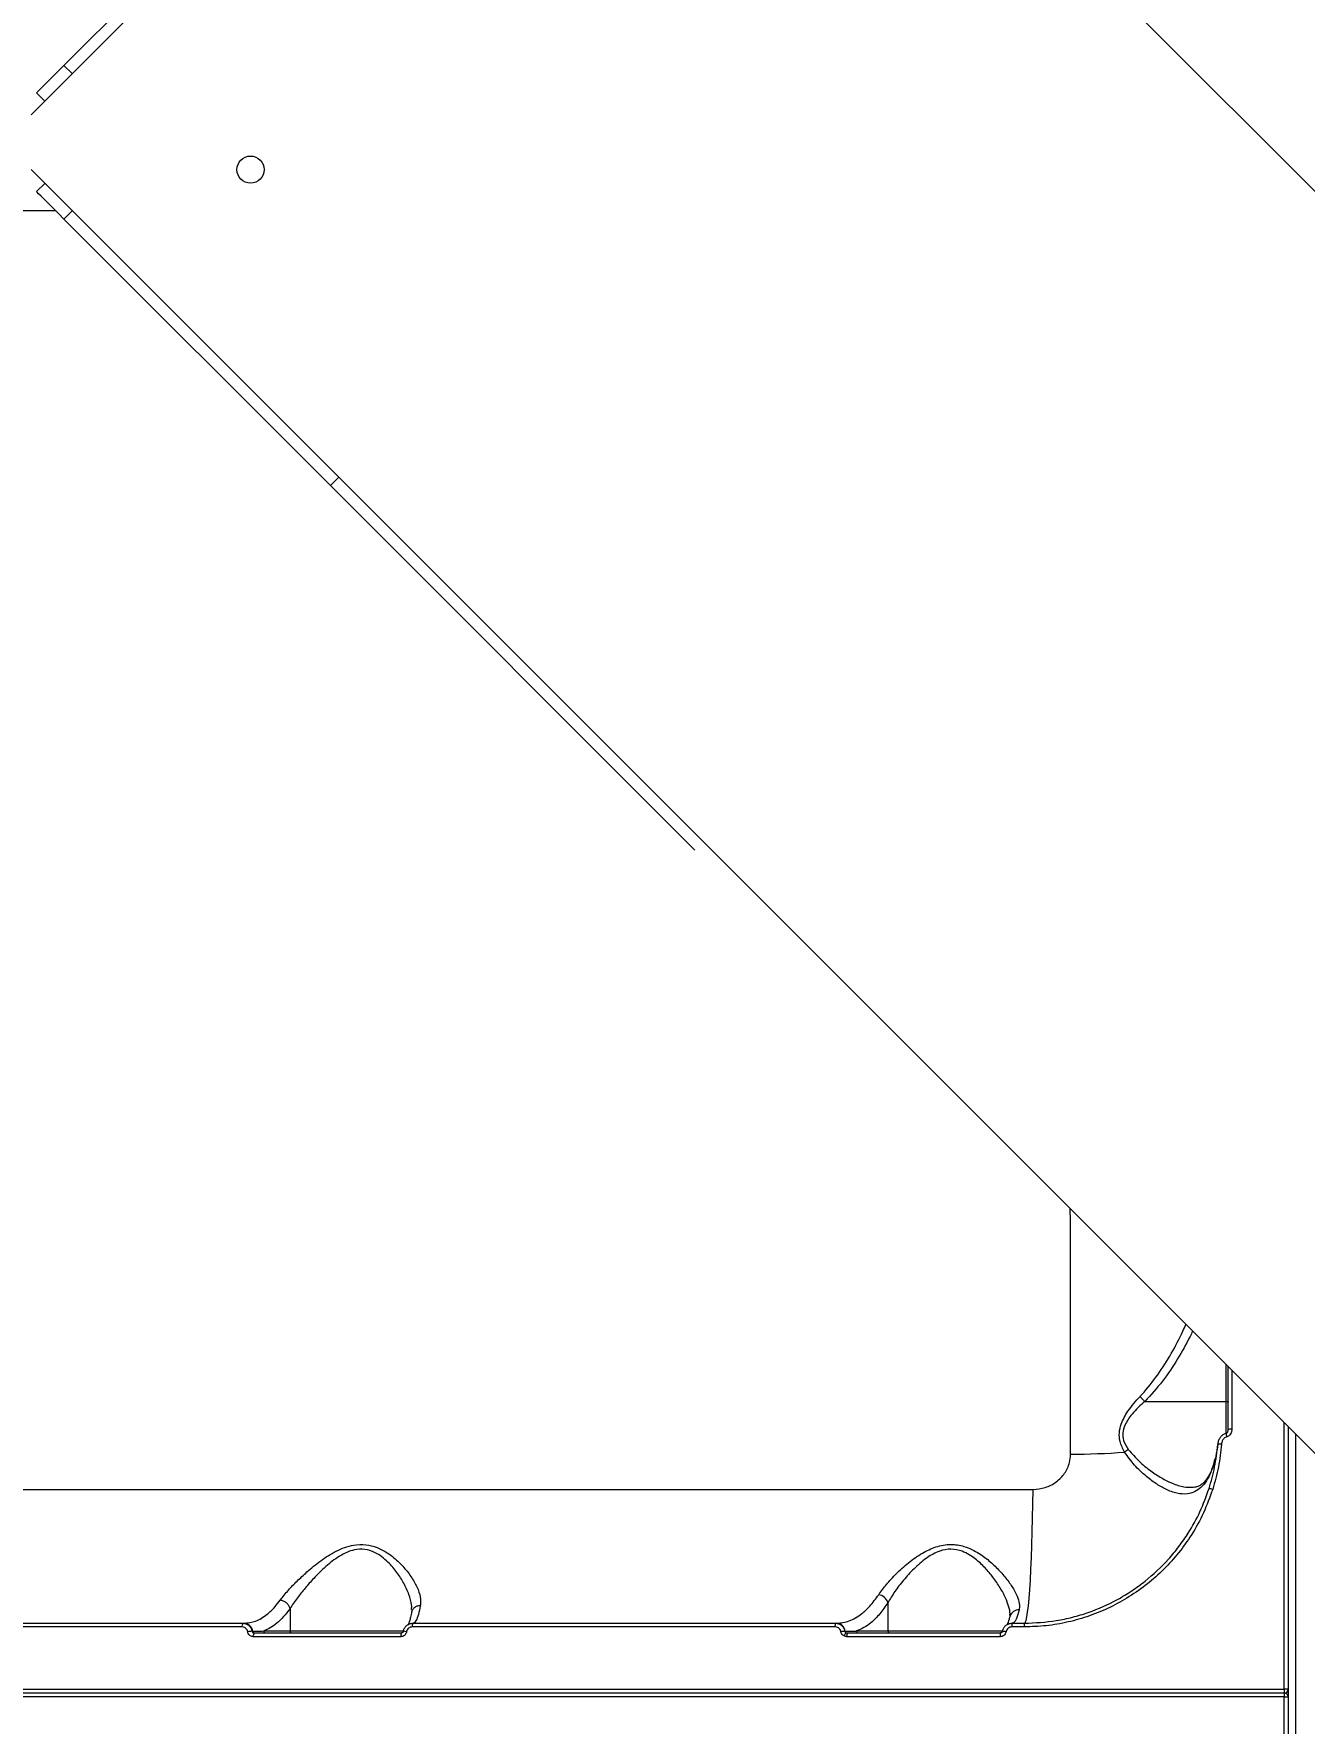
# Model space of a CAD drawing. Header units: millimetres. Extents: x -6028 to 5958, y -6064 to 4137.
# Drawn here: x -934.9 to -607.4, y 1356 to 1791.4 of the extents above; entities that cross this region are included whole.
import ezdxf

# ---------------------------------------------------------------- set-up
doc = ezdxf.new("R2010")
doc.units = ezdxf.units.MM
for name, color, linetype in [('DIKOM_ОБЪЕКТ', 7, 'Continuous'), ('DIKOM_РАЗМЕР_ЗОНА', 7, 'Continuous'), ('DIKOM_РАЗМЕР_ОБЪЕКТА', 7, 'Continuous')]:
    doc.layers.add(name, color=color, linetype=linetype)
doc.styles.add('style1', font='arial.ttf', dxfattribs={"width": 0.8})
doc.dimstyles.new('1-50', dxfattribs={"dimtxt": 300, "dimasz": 200, "dimexe": 100, "dimexo": 0, "dimgap": 100, "dimtad": 1, "dimtxsty": 'style1', "dimcen": 200, "dimclrd": 7, "dimclre": 7, "dimclrt": 7, "dimadec": 1, "dimazin": 2, "dimtfac": 1, "dimtmove": 0, "dimatfit": 2, "dimfxl": 0, "dimlwd": 25, "dimlwe": 18, "dimarcsym": 0})

# ---------------------------------------------------------------- blocks, each defined once
blk = doc.blocks.new('*D9')
at = {"layer": 'Defpoints', "color": 0, "transparency": 16777216}
for p in [(-6027.56, 1459.58), (4556.58, 1382.7), (4556.58, -5964.37)]:
    blk.add_point(p, dxfattribs=at)
at = {"layer": 'DIKOM_РАЗМЕР_ЗОНА', "color": 7, "lineweight": 18, "transparency": 16777216}
for p, q in [((-6027.56, 1459.58), (-6027.56, -6064.37)), ((4556.58, 1382.7), (4556.58, -6064.37))]:
    blk.add_line(p, q, dxfattribs=at)
at = {"layer": 'DIKOM_РАЗМЕР_ЗОНА', "color": 7, "lineweight": 25, "transparency": 16777216}
blk.add_line((-5827.56, -5964.37), (4356.58, -5964.37), dxfattribs=at)
at = {"layer": 'DIKOM_РАЗМЕР_ЗОНА', "color": 7, "transparency": 16777216}
for points in [[(-5827.56, -5931.03), (-5827.56, -5997.7), (-6027.56, -5964.37)], [(4356.58, -5931.03), (4356.58, -5997.7), (4556.58, -5964.37)]]:
    blk.add_solid(points, dxfattribs=at)
at = {"layer": 'DIKOM_РАЗМЕР_ЗОНА', "color": 7, "transparency": 16777216, "insert": (157.08, -5711.2), "char_height": 300, "attachment_point": 5, "style": 'style1'}
blk.add_mtext('10600', dxfattribs=at)
blk = doc.blocks.new('*D12')
at = {"layer": 'Defpoints', "color": 0, "transparency": 16777216}
for p in [(3056.58, 1987.9), (-4027.97, 676.5), (3056.58, -3714.77)]:
    blk.add_point(p, dxfattribs=at)
at = {"layer": 'DIKOM_РАЗМЕР_ОБЪЕКТА', "color": 7, "lineweight": 18, "transparency": 16777216}
for p, q in [((3056.58, 1987.9), (3056.58, -3814.77)), ((-4027.97, 676.5), (-4027.97, -3814.77))]:
    blk.add_line(p, q, dxfattribs=at)
at = {"layer": 'DIKOM_РАЗМЕР_ОБЪЕКТА', "color": 7, "lineweight": 25, "transparency": 16777216}
blk.add_line((-3827.97, -3714.77), (2856.58, -3714.77), dxfattribs=at)
at = {"layer": 'DIKOM_РАЗМЕР_ОБЪЕКТА', "color": 7, "transparency": 16777216}
for points in [[(-3827.97, -3681.44), (-3827.97, -3748.11), (-4027.97, -3714.77)], [(2856.58, -3681.44), (2856.58, -3748.11), (3056.58, -3714.77)]]:
    blk.add_solid(points, dxfattribs=at)
at = {"layer": 'DIKOM_РАЗМЕР_ОБЪЕКТА', "color": 7, "transparency": 16777216, "insert": (20, -3461.6), "char_height": 300, "attachment_point": 5, "style": 'style1'}
blk.add_mtext('7100', dxfattribs=at)

msp = doc.modelspace()

# ---------------------------------------------------------------- linework, layer by layer
at = {"layer": 'DIKOM_ОБЪЕКТ', "color": 7, "linetype": 'Continuous', "lineweight": 15}
for p, q in [((-764.457, 1945.927), (-927.092, 1783.293)), ((-787.085, 1919.057), (-935.577, 1770.565)), ((414.997, 731.118), (-772.942, 1919.057)), ((-927.092, 1783.293), (-924.97, 1781.171)), ((-932.041, 1774.1), (-934.163, 1776.222)), ((-935.577, 1756.423), (252.362, 568.483)), ((-934.163, 1750.766), (-932.041, 1752.887)), ((-929.168, 1745.771), (-967.62, 1745.771)), ((-924.97, 1745.816), (-927.092, 1743.695)), ((-927.092, 1743.695), (-858.414, 1675.017)), ((-858.414, 1675.017), (-856.293, 1677.138)), ((-858.414, 1675.017), (-764.457, 1581.06)), ((-627.567, 1438.937), (-627.567, 1448.412)), ((-648.51, 1438.937), (-627.567, 1438.937)), ((-627.567, 1430.644), (-627.567, 1438.937)), ((-611.567, 1432.412), (-611.567, 963.771)), ((-609.567, 1151.771), (-609.567, 1430.412)), ((-1155.994, 1416.273), (-677.336, 1416.273)), ((-868.822, 1385.576), (-868.822, 1379.771)), ((-714.719, 1387.092), (-714.719, 1379.771)), ((-881.199, 1380.811), (-987.79, 1380.811)), ((-987.48, 1381.771), (-880.976, 1381.771)), ((-880.976, 1381.771), (-880.692, 1381.771)), ((-728.367, 1380.811), (-837.359, 1380.811)), ((-837.173, 1381.771), (-728.271, 1381.771)), ((-728.271, 1381.771), (-727.976, 1381.771)), ((-683.286, 1383.902), (-683.272, 1384.109)), ((-679.623, 1380.811), (-682.819, 1380.811)), ((-682.76, 1381.771), (-679.567, 1381.771)), ((-878.628, 1379.687), (-878.456, 1379.687)), ((-840.287, 1378.305), (-878.287, 1378.305)), ((-878.066, 1379.271), (-840.098, 1379.271)), ((-875.623, 1379.771), (-868.822, 1379.771)), ((-868.822, 1379.771), (-839.5, 1379.771)), ((-725.837, 1379.687), (-725.74, 1379.687)), ((-685.787, 1378.305), (-725.284, 1378.305)), ((-725.19, 1379.271), (-685.726, 1379.271)), ((-722.804, 1379.771), (-714.719, 1379.771)), ((-714.719, 1379.771), (-685.117, 1379.771)), ((-1233.904, 1364.773), (-612.567, 1364.773)), ((-612.567, 1363.771), (-1233.39, 1363.771)), ((-612.567, 1362.768), (-1233.904, 1362.768))]:
    msp.add_line(p, q, dxfattribs=at)
at = {"layer": 'DIKOM_ОБЪЕКТ', "color": 7, "linetype": 'Continuous', "lineweight": 15, "flags": 128}
for points in [[(-934.163, 1776.222), (-934.027, 1776.357), (-933.625, 1776.76), (-932.971, 1777.413), (-932.092, 1778.293), (-931.02, 1779.364), (-929.798, 1780.587), (-928.471, 1781.913), (-927.092, 1783.293)], [(-927.092, 1743.695), (-928.471, 1745.074), (-929.798, 1746.401), (-931.02, 1747.623), (-932.092, 1748.695), (-932.971, 1749.574), (-933.625, 1750.227), (-934.027, 1750.63), (-934.163, 1750.766)], [(-627.567, 1438.937), (-627.469, 1438.934), (-627.375, 1438.924), (-627.289, 1438.908), (-627.213, 1438.886), (-627.151, 1438.859), (-627.105, 1438.829), (-627.076, 1438.796), (-627.067, 1438.762)], [(-679.567, 1381.771), (-679.352, 1381.953), (-679.139, 1382.498), (-678.93, 1383.402), (-678.727, 1384.655), (-678.531, 1386.247), (-678.345, 1388.163), (-678.171, 1390.385), (-678.008, 1392.894), (-677.86, 1395.666), (-677.728, 1398.675), (-677.612, 1401.896), (-677.515, 1405.297), (-677.436, 1408.849), (-677.376, 1412.519), (-677.336, 1416.273)]]:
    msp.add_lwpolyline(points, dxfattribs=at)
at = {"layer": 'DIKOM_ОБЪЕКТ', "color": 7, "linetype": 'Continuous', "lineweight": 15}
msp.add_circle((-879.008, 1756.423), 3.5, dxfattribs=at)
for centre, radius, start, end in [((-639.392, 1427.681), 12.21, 10.18816, 14.1461), ((-626.317, 1430.167), 1.658, 81.73448, 116.88682), ((-669.181, 1652.92), 227.6, 270.38059, 273.89434), ((-649.393, 1420.329), 7.013, 118.43736, 128.12696), ((-629.118, 1426.101), 1.84, 78.72915, 109.77075), ((-631.897, 1414.327), 2.131, 66.11059, 91.96569), ((-717.621, 1386.11), 3.064, 18.68809, 80.48929), ((-681.038, 1382.861), 2.35, 87.15106, 161.50618), ((-879.968, 1381.031), 1.25, 143.73074, 190.13189), ((-880.787, 1379.427), 2.345, 6.36731, 87.66927), ((-835.95, 1381.035), 1.427, 148.96891, 189.03001), ((-725.845, 1381.042), 2.533, 163.28489, 185.23155), ((-728.071, 1379.427), 2.345, 6.36718, 87.66864), ((-678.76, 1381.044), 4.065, 169.6998, 183.27896), ((-675.377, 1381.044), 4.252, 170.15721, 183.13632), ((-878.218, 1371.259), 8.438, 92.78304, 100.41496), ((-877.99, 1379.739), 0.469, 186.36565, 267.66946), ((-877.037, 1378.528), 1.269, 144.17607, 190.1081), ((-875.146, 1379.748), 0.478, 177.33884, 267.06985), ((-868.344, 1379.748), 0.478, 177.33884, 267.06985), ((-838.882, 1378.531), 1.423, 148.70286, 189.14755), ((-844.135, 1349.595), 30.43, 79.94844, 81.47103), ((-724.95, 1369.032), 10.692, 94.75822, 100.10717), ((-722.518, 1376.887), 3.862, 140.74419, 155.54756), ((-725.245, 1379.756), 0.5, 187.84776, 238.19029), ((-722.676, 1378.539), 2.618, 163.76587, 185.11712), ((-722.326, 1379.748), 0.478, 177.34064, 267.06805), ((-714.241, 1379.748), 0.478, 177.34012, 267.06857), ((-681.854, 1378.54), 3.94, 169.31415, 183.41806), ((-685.879, 1371.863), 7.855, 78.42745, 85.24993), ((-309.633, 1364.522), 302.935, 179.95248, 180.14207), ((-612.317, 1259.899), 104.874, 89.58998, 90.13676), ((-612.567, 1364.771), 1, 270, 0), ((-309.633, 1363.019), 302.935, 179.85793, 180.04752), ((-612.567, 1362.771), 1, 0, 90), ((-612.317, 1467.642), 104.874, 269.86324, 270.41002)]:
    msp.add_arc(centre, radius, start, end, dxfattribs=at)
for points, knots in [([(-667.669, 1425.325), (-667.673, 1432.265), (-667.681, 1446.15), (-667.698, 1466.671), (-667.713, 1480.739), (-667.721, 1487.988), (-667.722, 1488.568)], [0, 0, 0, 0, 0.03924833, 0.07852699, 0.11777537, 0.12119098, 0.12119098, 0.12119098, 0.12119098]), ([(-649.755, 1440.239), (-649.594, 1440.413), (-647.956, 1442.182), (-645.099, 1445.771), (-641.615, 1451.25), (-639.35, 1455.66), (-638.198, 1458.204), (-637.941, 1458.787)], [0, 0, 0, 0, 0.01151791, 0.11699811, 0.22298044, 0.3292405, 0.36064693, 0.36064693, 0.36064693, 0.36064693]), ([(-636.203, 1457.049), (-636.416, 1456.602), (-637.6, 1454.171), (-640.02, 1449.79), (-643.807, 1444.087), (-646.943, 1440.653), (-648.51, 1438.937)], [0.60142289, 0.60142289, 0.60142289, 0.60142289, 0.62855881, 0.74966541, 0.87489469, 1, 1, 1, 1]), ([(-627.067, 1431.646), (-627.067, 1436.724), (-627.067, 1442.156), (-627.067, 1447.561), (-627.067, 1447.912)], [0, 0, 0, 0, 0.2493145, 0.26665238, 0.26665238, 0.26665238, 0.26665238]), ([(-653.723, 1425.846), (-654.189, 1426.74), (-654.995, 1428.286), (-655.204, 1430.878), (-654.717, 1432.995), (-653.871, 1434.832), (-652.339, 1437.316), (-650.842, 1439.01), (-649.755, 1440.239)], [0, 0, 0, 0, 0.1914587, 0.3312423, 0.4704838, 0.5823744, 0.6969269, 1, 1, 1, 1]), ([(-648.521, 1438.94), (-648.522, 1438.939), (-649.671, 1437.922), (-651.22, 1436.439), (-652.873, 1434.283), (-653.771, 1432.703), (-654.31, 1430.845), (-654.07, 1428.55), (-653.227, 1427.255), (-652.732, 1426.496)], [0, 0, 0, 0, 0.0003178, 0.3168717, 0.4308573, 0.5444511, 0.6783325, 0.8113846, 1, 1, 1, 1]), ([(-649.755, 1440.239), (-649.732, 1440.208), (-649.563, 1439.991), (-649.166, 1439.533), (-648.746, 1439.148), (-648.521, 1438.94)], [0, 0, 0, 0, 0.0699352, 0.50054721, 1, 1, 1, 1]), ([(-648.51, 1438.937), (-648.512, 1438.937), (-648.515, 1438.938), (-648.519, 1438.939), (-648.52, 1438.94), (-648.521, 1438.94)], [0, 0, 0, 0, 0.4581247, 0.8344344, 1, 1, 1, 1]), ([(-612.567, 1364.773), (-612.567, 1369.351), (-612.567, 1381.686), (-612.567, 1401.753), (-612.567, 1420.041), (-612.567, 1430.564), (-612.567, 1433.413)], [0, 0, 0, 0, 0.02085503, 0.05618664, 0.09154543, 0.10470409, 0.10470409, 0.10470409, 0.10470409]), ([(-627.55, 1430.655), (-627.776, 1430.593), (-628.252, 1430.462), (-628.857, 1429.973), (-629.345, 1429.303), (-629.66, 1428.562), (-629.695, 1428.043), (-629.709, 1427.825)], [0, 0, 0, 0, 0.181706, 0.3816027, 0.5927988, 0.8288592, 1, 1, 1, 1]), ([(-627.374, 1429.841), (-627.526, 1429.792), (-627.827, 1429.696), (-628.245, 1429.32), (-628.622, 1428.728), (-628.71, 1428.199), (-628.758, 1427.906)], [0, 0, 0, 0, 0.1849058, 0.3686027, 0.6500961, 1, 1, 1, 1]), ([(-627.091, 1431.626), (-627.09, 1431.506), (-627.089, 1431.244), (-627.234, 1430.926), (-627.403, 1430.734), (-627.513, 1430.672), (-627.569, 1430.661), (-627.59, 1430.663), (-627.597, 1430.663)], [0, 0, 0, 0, 0.30383088, 0.66482251, 0.86168987, 0.94768569, 0.98206046, 1, 1, 1, 1]), ([(-626.078, 1431.808), (-626.079, 1431.754), (-626.086, 1431.428), (-626.209, 1430.886), (-626.544, 1430.333), (-626.939, 1429.979), (-627.229, 1429.887), (-627.374, 1429.841)], [0, 0, 0, 0, 0.0639436, 0.3885979, 0.6455879, 0.8223027, 1, 1, 1, 1]), ([(-677.336, 1416.273), (-676.264, 1416.369), (-674.135, 1416.561), (-671.268, 1418.071), (-669.076, 1420.313), (-667.852, 1422.877), (-667.723, 1424.604), (-667.669, 1425.325)], [0, 0, 0, 0, 0.2180189, 0.4332372, 0.6437887, 0.851436, 1, 1, 1, 1]), ([(-631.148, 1421.602), (-631.255, 1421.312), (-631.691, 1420.131), (-632.624, 1418.368), (-634.055, 1416.655), (-635.706, 1415.562), (-637.739, 1414.976), (-640.215, 1415.136), (-642.969, 1416.129), (-645.697, 1417.712), (-648.39, 1419.787), (-651.221, 1422.374), (-652.89, 1424.689), (-653.723, 1425.846)], [0, 0, 0, 0, 0.0275976, 0.1121811, 0.1968225, 0.2807397, 0.3647045, 0.4782446, 0.5919088, 0.6886552, 0.7854214, 0.89286, 1, 1, 1, 1]), ([(-652.732, 1426.496), (-651.843, 1425.464), (-650.034, 1423.364), (-647.065, 1421.036), (-644.185, 1419.144), (-641.317, 1417.733), (-638.674, 1416.824), (-637.078, 1416.825), (-636.411, 1416.826)], [0, 0, 0, 0, 0.1747594, 0.3554938, 0.5163758, 0.6802115, 0.866413, 1, 1, 1, 1]), ([(-631.97, 1416.456), (-631.433, 1418.31), (-630.351, 1422.043), (-629.945, 1425.894), (-629.741, 1427.833)], [0, 0, 0, 0, 0.49648, 1, 1, 1, 1]), ([(-629.741, 1427.833), (-629.882, 1426.786), (-630.165, 1424.684), (-630.819, 1422.632), (-631.148, 1421.602)], [0, 0, 0, 0, 0.4978605, 1, 1, 1, 1]), ([(-629.783, 1427.692), (-629.794, 1427.537), (-629.869, 1426.44), (-630.276, 1424.502), (-630.84, 1422.749), (-631.108, 1421.917)], [0, 0, 0, 0, 0.0795113, 0.562671, 1, 1, 1, 1]), ([(-628.758, 1427.906), (-628.963, 1425.951), (-629.376, 1422.014), (-630.479, 1418.197), (-631.034, 1416.275)], [0, 0, 0, 0, 0.4964928, 1, 1, 1, 1]), ([(-631.099, 1421.932), (-631.123, 1421.857), (-631.317, 1421.238), (-631.765, 1420.277), (-632.428, 1419.093), (-633.143, 1418.185), (-633.879, 1417.519), (-634.69, 1417.053), (-635.502, 1416.779), (-636.152, 1416.762), (-636.425, 1416.755)], [0, 0, 0, 0, 0.0181385, 0.1498817, 0.2831255, 0.4182402, 0.5563629, 0.7043078, 0.8761885, 1, 1, 1, 1]), ([(-631.148, 1421.602), (-631.146, 1421.63), (-631.142, 1421.716), (-631.136, 1421.825), (-631.093, 1421.889), (-631.082, 1421.906)], [0, 0, 0, 0, 0.263533, 0.8150743, 1, 1, 1, 1]), ([(-631.034, 1416.275), (-631.769, 1414.247), (-633.239, 1410.191), (-636.266, 1404.739), (-639.727, 1399.881), (-643.538, 1395.635), (-647.796, 1391.826), (-652.47, 1388.525), (-657.484, 1385.758), (-662.773, 1383.559), (-668.276, 1381.994), (-673.915, 1381), (-677.722, 1380.874), (-679.623, 1380.811)], [0, 0, 0, 0, 0.1009691, 0.2019359, 0.290338, 0.3790228, 0.4674239, 0.5561135, 0.6450893, 0.7337804, 0.8224252, 0.9113535, 1, 1, 1, 1]), ([(-679.567, 1381.771), (-676.81, 1381.897), (-672.634, 1382.087), (-667.157, 1383.279), (-661.797, 1384.886), (-656.656, 1387.176), (-651.863, 1390.075), (-647.341, 1393.364), (-643.254, 1397.205), (-639.697, 1401.497), (-636.893, 1405.546), (-634.134, 1410.489), (-632.695, 1414.456), (-631.97, 1416.456)], [0, 0, 0, 0, 0.1312177, 0.1987842, 0.2663504, 0.397568, 0.4651566, 0.5327451, 0.6634786, 0.7308146, 0.7981506, 0.8982443, 1, 1, 1, 1]), ([(-871.373, 1387.71), (-870.7, 1388.562), (-869.474, 1390.114), (-867.052, 1392.621), (-864.312, 1395.175), (-861.013, 1397.896), (-857.675, 1400.043), (-854.758, 1401.341), (-852.195, 1402.058), (-849.283, 1402.171), (-846.523, 1401.438), (-844.265, 1400.293), (-841.98, 1398.68), (-839.687, 1396.499), (-837.573, 1393.795), (-836.032, 1391.103), (-835.107, 1388.537), (-835.18, 1387.093), (-835.215, 1386.39)], [0, 0, 0, 0, 0.0785502, 0.1430603, 0.2076047, 0.2872165, 0.3665507, 0.4057539, 0.4448527, 0.4974456, 0.5496924, 0.5922708, 0.6349378, 0.7072976, 0.7797288, 0.854484, 0.9291402, 1, 1, 1, 1]), ([(-837.489, 1385.347), (-837.475, 1385.72), (-837.432, 1386.881), (-838.129, 1389.175), (-839.398, 1392.009), (-841.21, 1394.875), (-843.152, 1397.192), (-845.139, 1398.924), (-847.07, 1400.146), (-849.485, 1400.947), (-852.032, 1400.823), (-854.226, 1400.077), (-855.476, 1399.406), (-857.354, 1398.246), (-859.727, 1396.364), (-862.593, 1393.517), (-864.999, 1390.798), (-867.11, 1388.154), (-868.267, 1386.47), (-868.823, 1385.584), (-868.823, 1385.584)], [0, 0, 0, 0, 0.0370376, 0.1155474, 0.1962879, 0.2716025, 0.348571, 0.3912486, 0.4348678, 0.4856787, 0.5361232, 0.5730127, 0.6115549, 0.6135267, 0.6945983, 0.7790385, 0.8471712, 0.9164712, 0.9999582, 1, 1, 1, 1]), ([(-717.115, 1389.132), (-716.485, 1390.006), (-715.224, 1391.757), (-712.586, 1394.573), (-709.523, 1397.379), (-706.12, 1399.805), (-702.993, 1401.324), (-700.453, 1401.966), (-697.988, 1402.186), (-695.441, 1401.767), (-693.053, 1400.811), (-690.728, 1399.498), (-688.282, 1397.637), (-685.83, 1395.236), (-683.749, 1392.75), (-682.18, 1390.366), (-681.181, 1388.236), (-680.742, 1386.517), (-680.867, 1385.603), (-680.921, 1385.208)], [0, 0, 0, 0, 0.0759079, 0.1519051, 0.2286343, 0.3051876, 0.3688609, 0.4016191, 0.4343317, 0.4904586, 0.5282353, 0.5660843, 0.6308771, 0.6957712, 0.7645226, 0.8332303, 0.8936811, 0.9540644, 1, 1, 1, 1]), ([(-683.272, 1384.109), (-683.27, 1384.145), (-683.227, 1384.745), (-683.577, 1386.148), (-684.398, 1388.385), (-685.758, 1390.919), (-687.529, 1393.541), (-689.65, 1396.086), (-691.741, 1398.065), (-693.774, 1399.481), (-695.825, 1400.501), (-698.473, 1401.047), (-700.642, 1400.634), (-702.803, 1399.82), (-705.182, 1398.402), (-708.106, 1395.822), (-710.758, 1392.882), (-713.053, 1389.888), (-714.159, 1388.032), (-714.719, 1387.092)], [0, 0, 0, 0, 0.0041129, 0.0679073, 0.1333848, 0.2063046, 0.2807206, 0.3482031, 0.4170599, 0.4547419, 0.4933234, 0.5478329, 0.601676, 0.6114038, 0.6756743, 0.7550367, 0.8370412, 0.9175021, 1, 1, 1, 1]), ([(-727.976, 1381.771), (-726.885, 1381.887), (-724.672, 1382.123), (-721.798, 1383.861), (-719.25, 1386.186), (-717.865, 1388.098), (-717.115, 1389.132)], [0, 0, 0, 0, 0.2848638, 0.5777472, 0.7715678, 1, 1, 1, 1]), ([(-880.692, 1381.771), (-879.689, 1381.88), (-877.656, 1382.103), (-874.973, 1383.761), (-872.878, 1385.74), (-871.809, 1387.139), (-871.373, 1387.71)], [0, 0, 0, 0, 0.3072578, 0.6233252, 0.8463533, 1, 1, 1, 1]), ([(-868.822, 1385.576), (-869.371, 1384.844), (-870.475, 1383.372), (-872.189, 1381.745), (-873.908, 1380.498), (-875.05, 1380.014), (-875.623, 1379.771)], [0, 0, 0, 0, 0.25954531, 0.52184207, 0.75987305, 1, 1, 1, 1]), ([(-868.823, 1385.584), (-868.91, 1385.825), (-869.083, 1386.307), (-869.638, 1386.947), (-870.337, 1387.434), (-870.904, 1387.633), (-871.247, 1387.695), (-871.33, 1387.704), (-871.373, 1387.71)], [0, 0, 0, 0, 0.2316363, 0.4632534, 0.6948743, 0.9264957, 0.961046, 1, 1, 1, 1]), ([(-868.823, 1385.584), (-868.823, 1385.583), (-868.822, 1385.58), (-868.822, 1385.577), (-868.822, 1385.576)], [0, 0, 0, 0, 0.6198864, 1, 1, 1, 1]), ([(-837.448, 1384.718), (-837.472, 1384.595), (-837.597, 1383.932), (-837.828, 1383.018), (-838.113, 1382.061), (-838.33, 1381.505), (-838.471, 1381.251), (-838.461, 1381.266), (-838.458, 1381.27)], [0, 0, 0, 0, 0.0559872, 0.3025937, 0.5441766, 0.7450146, 0.9215621, 1, 1, 1, 1]), ([(-837.434, 1385.351), (-837.428, 1385.114), (-837.422, 1384.869), (-837.474, 1384.711), (-837.476, 1384.705)], [0, 0, 0, 0, 0.961243, 1, 1, 1, 1]), ([(-837.409, 1384.712), (-837.403, 1384.78), (-837.37, 1385.094), (-837.036, 1385.588), (-836.444, 1386.094), (-835.829, 1386.319), (-835.41, 1386.38), (-835.261, 1386.388), (-835.215, 1386.39)], [0, 0, 0, 0, 0.0724794, 0.3348273, 0.5971846, 0.8595341, 0.9566378, 1, 1, 1, 1]), ([(-835.215, 1386.39), (-835.395, 1385.549), (-835.747, 1383.896), (-836.313, 1382.415), (-836.767, 1381.823), (-837.032, 1381.782), (-837.103, 1381.771)], [0, 0, 0, 0, 0.3028928, 0.5944641, 0.8920363, 1, 1, 1, 1]), ([(-714.719, 1387.092), (-715.412, 1386.08), (-716.809, 1384.042), (-718.917, 1381.991), (-720.924, 1380.546), (-722.175, 1380.03), (-722.804, 1379.771)], [0, 0, 0, 0, 0.2794507, 0.5634177, 0.7807111, 1, 1, 1, 1]), ([(-680.921, 1385.208), (-681.147, 1384.408), (-681.606, 1382.786), (-682.209, 1381.883), (-682.574, 1381.798), (-682.69, 1381.771)], [0, 0, 0, 0, 0.3984815, 0.8085247, 1, 1, 1, 1]), ([(-879.744, 1379.558), (-879.785, 1379.719), (-879.866, 1380.042), (-880.179, 1380.437), (-880.593, 1380.712), (-880.957, 1380.805), (-881.161, 1380.81), (-881.199, 1380.811)], [0, 0, 0, 0, 0.2340639, 0.4679651, 0.7039473, 0.9448563, 1, 1, 1, 1]), ([(-880.976, 1381.771), (-880.915, 1381.769), (-880.587, 1381.761), (-880.002, 1381.605), (-879.333, 1381.148), (-878.829, 1380.49), (-878.695, 1379.955), (-878.628, 1379.687)], [0, 0, 0, 0, 0.0547522, 0.294415, 0.5301186, 0.7646884, 1, 1, 1, 1]), ([(-839.616, 1379.687), (-839.608, 1379.732), (-839.549, 1380.05), (-839.312, 1380.622), (-838.75, 1381.256), (-838.008, 1381.688), (-837.451, 1381.743), (-837.173, 1381.771)], [0, 0, 0, 0, 0.0387886, 0.2783651, 0.5186382, 0.7594367, 1, 1, 1, 1]), ([(-837.359, 1380.811), (-837.526, 1380.795), (-837.859, 1380.761), (-838.304, 1380.502), (-838.641, 1380.12), (-838.783, 1379.776), (-838.819, 1379.585), (-838.824, 1379.558)], [0, 0, 0, 0, 0.2406568, 0.4814349, 0.7216316, 0.9612011, 1, 1, 1, 1]), ([(-726.827, 1379.558), (-726.869, 1379.716), (-726.953, 1380.031), (-727.27, 1380.42), (-727.694, 1380.697), (-728.083, 1380.803), (-728.312, 1380.809), (-728.367, 1380.811)], [0, 0, 0, 0, 0.2249548, 0.4495836, 0.6803288, 0.9238097, 1, 1, 1, 1]), ([(-728.271, 1381.771), (-728.185, 1381.768), (-727.823, 1381.756), (-727.208, 1381.579), (-726.539, 1381.117), (-726.038, 1380.471), (-725.904, 1379.949), (-725.837, 1379.687)], [0, 0, 0, 0, 0.0748991, 0.31516, 0.5451379, 0.7714971, 1, 1, 1, 1]), ([(-685.223, 1379.687), (-685.216, 1379.73), (-685.156, 1380.048), (-684.918, 1380.62), (-684.351, 1381.255), (-683.602, 1381.687), (-683.041, 1381.743), (-682.76, 1381.771)], [0, 0, 0, 0, 0.0371039, 0.2779663, 0.5187589, 0.7593454, 1, 1, 1, 1]), ([(-682.819, 1380.811), (-682.988, 1380.794), (-683.326, 1380.761), (-683.776, 1380.501), (-684.119, 1380.119), (-684.262, 1379.775), (-684.298, 1379.584), (-684.303, 1379.558)], [0, 0, 0, 0, 0.2404718, 0.4810155, 0.7218867, 0.962877, 1, 1, 1, 1]), ([(-683.295, 1383.611), (-683.361, 1383.338), (-683.528, 1382.644), (-683.771, 1381.923), (-683.967, 1381.439), (-684.088, 1381.25), (-684.063, 1381.28), (-684.059, 1381.286)], [0, 0, 0, 0, 0.1953916, 0.4959959, 0.7400927, 0.9522033, 1, 1, 1, 1]), ([(-683.32, 1384.119), (-683.315, 1384.067), (-683.294, 1383.83), (-683.331, 1383.723), (-683.36, 1383.639)], [0, 0, 0, 0, 0.2186208, 1, 1, 1, 1]), ([(-878.287, 1378.305), (-878.325, 1378.306), (-878.53, 1378.311), (-878.894, 1378.405), (-879.309, 1378.68), (-879.622, 1379.075), (-879.703, 1379.397), (-879.744, 1379.558)], [0, 0, 0, 0, 0.0557663, 0.2968004, 0.5326677, 0.7662325, 1, 1, 1, 1]), ([(-878.628, 1379.687), (-878.613, 1379.633), (-878.583, 1379.524), (-878.461, 1379.392), (-878.3, 1379.302), (-878.161, 1379.272), (-878.081, 1379.271), (-878.066, 1379.271)], [0, 0, 0, 0, 0.2178568, 0.4435764, 0.6835924, 0.9397669, 1, 1, 1, 1]), ([(-878.456, 1379.687), (-878.315, 1379.688), (-877.612, 1379.69), (-876.655, 1379.715), (-875.856, 1379.758), (-875.623, 1379.771)], [0, 0, 0, 0, 0.1504213, 0.7521287, 1, 1, 1, 1]), ([(-838.824, 1379.558), (-838.829, 1379.532), (-838.865, 1379.34), (-839.006, 1378.997), (-839.343, 1378.615), (-839.788, 1378.355), (-840.121, 1378.322), (-840.287, 1378.305)], [0, 0, 0, 0, 0.038572, 0.2780891, 0.5183577, 0.759228, 1, 1, 1, 1]), ([(-839.627, 1379.691), (-839.634, 1379.653), (-839.651, 1379.558), (-839.739, 1379.426), (-839.873, 1379.319), (-840.002, 1379.27), (-840.078, 1379.275), (-840.099, 1379.276)], [0, 0, 0, 0, 0.1565797, 0.3899524, 0.6341997, 0.900942, 1, 1, 1, 1]), ([(-726.034, 1378.485), (-726.15, 1378.558), (-726.404, 1378.715), (-726.7, 1379.087), (-726.784, 1379.401), (-726.827, 1379.558)], [0, 0, 0, 0, 0.2986249, 0.6490488, 1, 1, 1, 1]), ([(-725.284, 1378.305), (-725.358, 1378.308), (-725.618, 1378.316), (-725.861, 1378.415), (-726.034, 1378.485)], [0, 0, 0, 0, 0.2878949, 1, 1, 1, 1]), ([(-725.837, 1379.687), (-725.825, 1379.643), (-725.809, 1379.59), (-725.748, 1379.493), (-725.658, 1379.402), (-725.557, 1379.354), (-725.509, 1379.33)], [0, 0, 0, 0, 0.2618482, 0.3210408, 0.6715617, 1, 1, 1, 1]), ([(-725.74, 1379.687), (-724.885, 1379.698), (-723.902, 1379.71), (-722.93, 1379.764), (-722.804, 1379.771)], [0, 0, 0, 0, 0.8707778, 1, 1, 1, 1]), ([(-725.509, 1379.33), (-725.434, 1379.307), (-725.329, 1379.274), (-725.221, 1379.271), (-725.19, 1379.271)], [0, 0, 0, 0, 0.7052601, 1, 1, 1, 1]), ([(-684.303, 1379.558), (-684.308, 1379.532), (-684.344, 1379.341), (-684.488, 1378.997), (-684.83, 1378.615), (-685.28, 1378.355), (-685.618, 1378.322), (-685.787, 1378.305)], [0, 0, 0, 0, 0.0372898, 0.2782365, 0.5190443, 0.7595592, 1, 1, 1, 1]), ([(-685.235, 1379.694), (-685.243, 1379.65), (-685.263, 1379.544), (-685.371, 1379.403), (-685.529, 1379.3), (-685.661, 1379.265), (-685.729, 1379.272), (-685.736, 1379.272)], [0, 0, 0, 0, 0.1865777, 0.4472319, 0.7083349, 0.9702817, 1, 1, 1, 1]), ([(-612.567, 943.898), (-612.567, 943.861), (-612.567, 943.682), (-612.567, 944.704), (-612.567, 947.031), (-612.567, 950.777), (-612.567, 955.767), (-612.567, 961.965), (-612.567, 969.464), (-612.567, 978.295), (-612.567, 988.46), (-612.567, 999.735), (-612.567, 1012.053), (-612.567, 1025.331), (-612.567, 1039.784), (-612.567, 1055.411), (-612.567, 1072.186), (-612.567, 1089.739), (-612.567, 1107.993), (-612.567, 1126.854), (-612.567, 1146.63), (-612.567, 1167.291), (-612.567, 1188.785), (-612.567, 1209.713), (-612.567, 1229.921), (-612.567, 1249.29), (-612.567, 1268.996), (-612.567, 1288.987), (-612.567, 1309.048), (-612.567, 1329.078), (-612.567, 1346.947), (-612.567, 1358.19), (-612.567, 1362.768)], [0, 0, 0, 0, 0.0094891, 0.0458486, 0.0822378, 0.1185973, 0.1539303, 0.1892909, 0.2246241, 0.2609833, 0.2973726, 0.3337319, 0.3690653, 0.4044255, 0.4397587, 0.4761182, 0.5125072, 0.5488667, 0.5841999, 0.6195603, 0.6548934, 0.6912528, 0.7276419, 0.7640013, 0.7947537, 0.8255419, 0.85633, 0.88741, 0.91849, 0.9487827, 0.9791441, 1, 1, 1, 1])]:
    msp.add_open_spline(points, degree=3, knots=knots, dxfattribs=at)
msp.add_open_spline([(-626.078, 1446.924), (-626.078, 1441.898), (-626.078, 1436.853), (-626.078, 1431.808)], degree=3, dxfattribs=at)

# ---------------------------------------------------------------- dimensions: what is measured, and where the dimension line sits
at = {"layer": 'DIKOM_РАЗМЕР_ЗОНА'}
dim = msp.add_linear_dim(base=(4556.575, -5964.368), p1=(-6027.562, 1459.576), p2=(4556.575, 1382.704), text='10600', dimstyle='1-50', dxfattribs=at)
dim.commit()
dim.dimension.update_dxf_attribs({"geometry": '*D9', "text_midpoint": (157.08, -5964.368), "dimtype": 160})
at = {"layer": 'DIKOM_РАЗМЕР_ОБЪЕКТА'}
dim = msp.add_linear_dim(base=(3056.575, -3714.774), p1=(-4027.972, 676.501), p2=(3056.575, 1987.897), text='7100', dimstyle='1-50', dxfattribs=at)
dim.commit()
dim.dimension.update_dxf_attribs({"geometry": '*D12', "text_midpoint": (20, -3714.774), "dimtype": 160})

doc.saveas('drawing.dxf')
